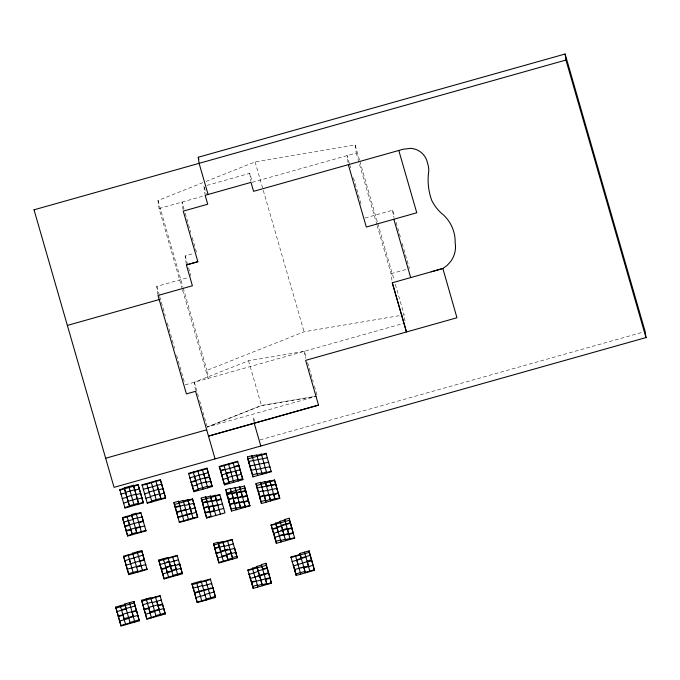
<?xml version="1.0" encoding="UTF-8"?>
<svg xmlns="http://www.w3.org/2000/svg" width="680" height="680" viewBox="0 0 680 680"><rect width="100%" height="100%" fill="white"/><g stroke="black" fill="none" stroke-linecap="round" stroke-linejoin="round"><path stroke-width="0.51" stroke-dasharray="3.4 2.55" d="M182.308 289.076L159.078 208.531L157.972 200.481L205.054 181.79M206.04 181.398L255.085 161.925L355.164 144.993L359.558 160.25M182.597 290.096L208.063 378.394L206.966 370.353L304.079 331.789L399.984 315.571M195.432 390.311L194.335 382.262L248.54 360.765L304.394 351.313L306.45 358.428M207.247 427.048L261.451 405.526L316.268 396.236L261.451 405.526L207.247 427.031L316.285 396.346M206.966 185.385L249.764 173.34L252.339 182.282L356.26 153.043L355.164 144.993M159.078 208.531L204.468 195.755M186.26 263.933L185.156 255.893L193.749 253.47M365.083 217.991L392.615 210.248L394.647 217.277M157.87 294.44L156.766 286.39L188.292 277.525M391.034 273.708L408.408 268.821M185.164 384.846L404.234 323.195M259.955 439.935L642.098 332.401M401.022 315.392L404.149 314.865L405.118 321.903M396.1 222.309L400.732 238.382M402.186 243.415L409.428 268.532M359.856 161.27L377.451 222.3M377.749 223.312L394.179 280.279M395.352 284.35L404.149 314.865M356.26 153.043L376.839 224.468M377.128 225.471L391.059 273.7L392.3 282.761M349.409 163.659L347.089 155.626L348.194 163.668M349.699 164.662L350.854 168.682M353.464 177.726L361.582 205.862M255.085 161.925L263.007 189.388M263.296 190.408L304.079 331.789M307.624 362.5L313.191 381.82M314.364 385.892L317.305 396.075M204.195 187.238L206.202 194.191M248.54 360.765L261.451 405.526M254.541 421.141L253.394 417.188L254.226 423.224M184.067 209.151L182.028 202.07L183.132 210.12M185.232 213.189L190.774 232.399M192.236 237.456L196.605 252.62M185.156 255.893L187.442 263.823M188.589 267.793L190.876 275.723M157.972 200.481L182.911 286.943M183.201 287.954L206.966 370.353M194.335 382.262L198.441 396.517M199.614 400.588L206.95 426.012M156.766 286.39L159.4 295.528M159.698 296.539L165.257 315.826M167.305 322.932L174.624 348.304M176.672 355.411L184.867 383.834M392.615 210.248L393.584 217.285M304.394 351.296L305.354 358.334M249.764 173.34L250.869 181.381M203.906 186.244L205.011 194.293"/><path stroke-width="1.02" d="M215.05 458.838L195.577 391.315L186.405 393.899L158.006 295.443L192.397 285.77L186.396 264.945L197.846 261.673L183.269 211.123L207.723 204.238L205.147 195.296L251.005 182.393L253.58 191.335L403.385 149.183L411.213 148.342L415.072 149.141A18.632 18.207 -7.8 0 1 427.499 162.987A23.817 23.273 -7.8 0 1 428.749 171.02L428.221 175.975A62.942 61.497 -7.8 0 0 431.766 200.464A44.285 43.273 -7.8 0 0 443.751 215.212C451.206 222.258 455.464 232.407 455.158 242.675A25.619 25.032 -7.8 0 1 450.432 261.825L446.947 265.565L442.765 268.558L392.275 282.769L406.47 331.976L392.3 282.761M318.537 405.11L208.488 436.101L318.537 405.11L305.635 360.349L456.96 317.764L442.867 268.455L431.307 271.779M208.08 194.471L199.087 163.276L198.262 157.242L565.123 54.009L645.159 331.543L646 337.662L565.947 60.044L34.008 209.814M186.396 264.945L197.863 261.715M67.362 325.405L159.196 299.565M105.672 458.235L206.678 429.82M645.991 337.577L114.053 487.348L34 209.729M124.406 488.835L124.27 487.823L133.441 485.248L138.745 504.152M138.1 484.458L138.168 484.959L119.825 490.118L119.756 489.617L124.338 488.325L129.506 506.235L124.916 507.526L124.984 508.028L143.327 502.868L138.1 484.458L133.51 485.75L138.678 503.65L143.259 502.358M142.06 484.823L160.404 479.663L165.639 498.066L147.296 503.234L142.06 484.823L142.137 485.325L160.48 480.165L160.404 479.663M188.632 473.331L206.975 468.163L212.202 486.574L193.859 491.733L188.632 473.331L188.7 473.833L207.043 468.664L206.975 468.163M256.776 455.379L261.366 454.087L266.594 472.498L271.184 471.206L271.252 471.708L252.909 476.867L247.741 458.966L247.469 456.952L252.05 455.66L257.286 474.07L261.868 472.779L262.08 474.291M252.119 456.169L256.708 454.877L256.912 456.382M219.3 466.446L237.643 461.287L242.879 479.689L224.536 484.857L219.3 466.446L224.536 484.857M261.435 454.588L266.016 453.296L271.252 471.708M219.368 466.947L237.711 461.788L237.643 461.287M247.741 458.966L266.084 453.806L266.016 453.296M223.278 469.642L220.524 470.415L220.66 471.427M235.195 466.293L238.867 465.256L242.879 479.689M220.592 470.925L238.935 465.758M192.975 481.262L207.646 477.131M191.207 482.281L195.797 480.989L195.661 479.987M202.453 469.956L202.385 469.455L204.969 478.406L209.55 477.122M226.398 473.603L226.329 473.101L229.083 472.328M129.574 506.736L129.438 505.733L138.609 503.149M157.046 484.925L160.913 498.355L151.742 500.93L151.886 501.942M165.571 497.565L160.981 498.856L155.822 480.947L155.89 481.457M193.859 491.733L193.724 490.731L198.305 489.438L194.438 476.008M212.066 485.571L207.476 486.854L203.609 473.433L203.677 473.935M252.909 476.867L252.628 474.861L257.219 473.569L257.49 475.583M229.118 483.565L228.913 482.052L238.085 479.476L235.501 470.517M224.4 483.846L228.981 482.562L223.89 465.154L223.958 465.656M242.743 478.686L238.153 479.978L233.061 462.579L233.129 463.08M193.145 518.585L187.909 500.174L192.499 498.882L197.727 517.293L179.384 522.452L173.944 502.537L178.534 501.245L183.974 521.169M131.673 515.542L131.529 514.539L136.119 513.247L141.423 532.159M135.405 527.969L136.765 532.95L145.936 530.366L146.005 530.867L127.661 536.027L122.434 517.625L131.606 515.04L132.889 519.52L123.718 522.096L123.794 522.597M136.187 513.748L140.777 512.457L146.005 530.867M178.602 501.755L183.192 500.463L188.555 519.877M183.26 500.964L187.841 499.673L191.785 513.604M122.502 518.126L140.845 512.966L140.777 512.457M249.832 505.401L245.25 506.693L243.958 502.214L248.54 500.922L249.9 505.903L231.557 511.062L226.398 493.162L225.913 489.634L230.503 488.35L230.979 491.869M174.225 504.552L192.567 499.392L192.499 498.882M230.571 488.852L235.152 487.56L235.569 490.577M248.617 501.423L247.18 495.941L242.599 497.233L239.81 486.769L235.221 488.062L237.55 496.119M220.397 514.165L215.16 495.762L219.75 494.471L224.978 512.881L206.635 518.041L201.195 498.125L205.785 496.833L207.077 501.304L202.487 502.596L202.768 504.611M239.878 487.271L244.469 485.988L246.032 492.473M205.853 497.335L210.443 496.043L211.871 501.525L221.042 498.95L221.111 499.452L216.52 500.743L215.093 495.261L210.511 496.544L214.523 510.986M279.684 497.87L275.094 499.162L273.802 494.683L278.392 493.391L279.752 498.372L261.409 503.531L255.969 483.616L260.55 482.324L265.99 502.239M260.618 482.825L265.208 481.542L270.58 500.956M175.517 509.022L175.236 507.017L179.826 505.725L179.894 506.226M275.162 499.664L269.858 480.752L265.276 482.043L266.569 486.514L275.74 483.939L275.876 484.942M201.475 500.131L219.819 494.972L219.75 494.471M142.06 516.936L132.821 519.01L132.889 519.52M226.398 493.162L244.74 487.993L244.469 485.988M278.46 493.892L274.516 479.961L269.935 481.253L271.218 485.733L275.808 484.44M256.241 485.631L274.584 480.462L274.516 479.961M227.69 497.633L227.205 494.113L231.795 492.821L234.651 503.787L243.823 501.211L243.958 502.214M231.931 493.833L241.102 491.249M240.728 508.487L236.58 493.042L245.752 490.458M211.726 500.522L202.555 503.098L204.059 509.09M245.319 507.195L241.238 492.252L245.82 490.96L247.325 496.952M261.843 486.804L257.261 488.096L255.969 483.616M216.385 499.732L207.213 502.316L207.145 501.815M260.882 483.726L261.911 487.305L269.246 485.239M142.137 517.438L141.993 516.435L143.284 520.906L124.942 526.073L125.078 527.077M176.808 513.502L176.596 511.998L185.768 509.413L185.835 509.915M125.009 526.575L129.6 525.283L129.531 524.781M143.352 521.415L138.771 522.699L138.703 522.197M228.981 502.112L228.565 499.094L233.155 497.802L231.276 491.037M240.525 506.974L235.943 508.266L233.291 498.805L242.463 496.23M203.847 507.577L208.437 506.285M247.112 495.44L237.94 498.023L237.804 497.012L228.633 499.596L230.274 506.591M126.369 531.556L126.233 530.544L139.995 526.677L140.063 527.178M206.635 518.041L206.567 517.539L211.157 516.248L211.225 516.749L208.573 507.297L217.745 504.713L217.812 505.214M215.806 515.457L213.231 506.506L222.402 503.923M130.823 529.261L130.892 529.762L126.302 531.054L127.661 536.027M135.473 528.471L144.644 525.887L144.713 526.388M178.1 517.981L177.956 516.97L191.718 513.102M178.024 517.48L196.367 512.312L196.444 512.813M229.925 504.075L234.515 502.784M260.117 499.06L259.769 496.544L264.358 495.252L265.786 500.735L270.368 499.443M205.351 513.562L205.207 512.558L209.797 511.267L206.108 498.227M245.182 506.183L240.593 507.475L239.3 503.004L248.472 500.421M214.446 510.476L205.275 513.06L206.567 517.539M264.495 496.256L273.666 493.68M132.251 534.744L132.107 533.732L136.697 532.44L131.529 514.539M275.026 498.652L270.436 499.944L269.152 495.473L278.324 492.889M223.695 508.402L209.933 512.269L209.797 511.267M127.594 535.525L132.183 534.233L130.892 529.762M197.659 516.792L179.316 521.951L179.384 522.452M231.557 511.062L231.285 509.048L235.875 507.764L236.147 509.771M261.409 503.531L261.128 501.525L265.719 500.233M132.77 554.166L132.634 553.154L141.805 550.579L144.525 560.533M132.634 553.154L137.87 571.565L147.042 568.981L147.109 569.491L128.767 574.651L123.531 556.24L132.702 553.664M123.598 556.741L141.941 551.582L141.805 550.579M284.92 521.534L284.648 519.52L289.238 518.228L290.802 524.713M144.389 559.529L126.115 565.19M280.339 522.818L280.135 521.313L284.716 520.021M144.457 560.031L139.876 561.323L139.799 560.821M275.749 524.11L275.613 523.107L280.202 521.815M280.806 530.281L287.232 528.471L290.02 538.934L294.601 537.642L294.67 538.144L276.326 543.312L271.099 524.9L275.68 523.608L276.973 528.088L272.391 529.38M271.167 525.402L289.51 520.242L289.238 518.228M218.909 562.972L213.537 543.558L218.119 542.266L220.702 551.216L220.838 552.228L216.257 553.52L218.909 562.972L237.252 557.812L234.532 547.851L234.668 548.854M218.186 542.767L222.776 541.476L228.08 560.388M282.268 525.028L290.522 522.707M164.058 578.935L158.755 560.023L167.926 557.438L173.154 575.85L163.982 578.433L164.058 578.935L182.401 573.775L179.681 563.813L177.845 564.332M237.252 557.812L232.016 539.402L222.845 541.986L224.136 546.457L233.308 543.881L233.376 544.383M141.091 565.301L127.338 569.168L127.474 570.171M280.508 526.048L276.837 527.077L280.712 540.506L285.294 539.215L285.498 540.727M281.418 525.793L290.589 523.209L292.094 529.193M167.994 557.948L177.166 555.365L182.401 573.775M213.741 545.062L232.084 539.903L232.016 539.402M158.891 561.025L177.233 555.866L177.166 555.365M215.033 549.542L214.829 548.038L219.41 546.745L219.478 547.247M166.396 562.19L169.15 561.417L171.87 571.37L162.698 573.954L162.767 574.456M224.069 545.955L214.897 548.539L216.325 554.021M169.218 561.918L160.046 564.502L160.182 565.505M291.881 527.688L273.606 533.35L271.099 524.9M128.767 574.651L128.631 573.648L137.802 571.064L137.938 572.067M287.368 529.482L291.95 528.19L293.386 533.673M220.702 551.216L228.038 549.151M172.269 565.377L165.852 567.179L168.64 577.643M216.189 553.01L234.6 548.352M161.475 569.985L161.339 568.973L175.091 565.106M274.83 537.319L288.592 533.452L284.648 519.52M165.988 568.191L161.406 569.475L163.982 578.433M179.749 564.315L175.159 565.607L175.023 564.604L176.383 569.577M293.241 532.661L284.07 535.245L284.002 534.744M293.31 533.171L288.728 534.454L288.592 533.452M171.725 570.367L176.316 569.075M235.824 552.33L222.062 556.197L222.13 556.699M276.326 543.312L276.054 541.297L280.644 540.005L280.916 542.019M167.28 572.662L167.212 572.16L180.965 568.293L181.109 569.296M231.234 553.622L231.166 553.112L226.584 554.404L226.721 555.415L217.549 557.991L217.617 558.492M232.662 559.104L232.458 557.591L237.04 556.299M227.945 559.385L232.526 558.093L227.434 540.693L227.502 541.195M182.257 572.764L173.085 575.348L173.23 576.351M218.841 562.471L228.012 559.887L226.721 555.415M197.26 602.582L191.964 583.669L201.135 581.094L206.363 599.496L197.191 602.081L197.26 602.582L215.602 597.423L212.882 587.461L213.027 588.472M300.152 554.948L299.94 553.443L309.111 550.86L311.899 561.323M201.203 581.596L210.375 579.012L215.602 597.423M267.589 569.789L266.016 563.303L261.435 564.596L261.707 566.601M192.1 584.681L210.443 579.513L210.375 579.012M257.125 567.894L256.912 566.389L261.502 565.097M309.111 550.86L309.324 552.373L290.981 557.532L290.912 557.031L300.084 554.446L303.883 567.375M125.026 605.506L124.814 604.001L133.986 601.417L136.773 611.881M252.535 569.185L252.399 568.183L256.989 566.89L262.149 584.792L266.738 583.508L261.757 565.99M134.776 622.123L132.056 612.162L136.637 610.869L139.357 620.832L121.014 625.991L115.71 607.078L124.882 604.503L126.174 608.974L117.002 611.558L117.147 612.561M266.016 563.303L266.297 565.318L247.953 570.477L247.885 569.976L252.467 568.684M162.656 605.047L162.52 604.044L165.24 614.006L146.897 619.165L141.593 600.253L150.764 597.669L150.9 598.681M115.855 608.09L134.198 602.922L133.986 601.417M165.24 614.006L160.004 595.595L150.832 598.179L152.124 602.65L161.296 600.075L161.364 600.576M141.729 601.256L160.072 596.096L160.004 595.595M292.273 562.003L292.196 561.501L301.368 558.926L301.231 557.914L310.403 555.339L310.615 556.843M262.795 569.577L262.726 569.067L267.308 567.783M297.636 559.453L300.381 558.679M301.3 558.416L305.889 557.133L305.822 556.623M249.177 574.447L258.273 571.361L258.204 570.86L267.376 568.284L268.88 574.269M194.684 593.631L194.54 592.629L206.465 589.271M208.301 588.752L211.055 587.979M311.695 559.81L307.113 561.102L309.901 571.565M212.959 587.971L194.616 593.13L197.191 602.081M307.181 561.604L293.488 565.981M257.661 575.858L268.668 572.755M307.25 562.105L311.831 560.821L314.483 570.274L296.14 575.433L290.912 557.031M136.569 610.368L122.817 614.244L125.605 624.699M250.393 578.425L268.736 573.257L270.164 578.74M118.431 617.04L118.294 616.038L122.884 614.745M122.953 615.247L118.362 616.539L121.014 625.991M144.313 610.215L144.177 609.203L148.758 607.92M158.848 605.081L161.602 604.299M162.588 604.545L157.998 605.837L157.862 604.835L148.691 607.41L148.827 608.421L144.245 609.713L146.897 619.165M301.061 567.647L303.815 566.873L305.311 572.858M251.821 583.908L251.549 581.893L254.303 581.119M304.784 553.044L308.474 566.083L294.644 569.449L294.848 570.962M314.415 569.772L305.243 572.356L303.951 567.876L313.123 565.292L313.191 565.794M124.244 619.726L124.108 618.715L133.28 616.139L129.404 602.71L129.608 604.214M270.028 577.736L251.617 582.394L249.101 573.946L249.246 574.948M150.119 612.892L149.982 611.889L159.154 609.306L156.833 601.248M271.388 582.717L266.806 584.01L265.514 579.53L270.096 578.238L271.456 583.219L253.113 588.379L247.885 569.976M215.466 596.419L206.295 598.995L206.431 600.006M296.14 575.433L295.936 573.928L305.107 571.344M253.113 588.379L252.841 586.373L257.423 585.081L257.703 587.095M256.912 566.389L262.08 584.29L257.49 585.582L254.915 576.631M139.221 619.828L130.05 622.404L130.186 623.415M120.946 625.49L130.118 622.906L128.758 617.933L137.93 615.349L138.066 616.352M165.104 612.994L155.932 615.578L156.069 616.582M146.829 618.664L156 616.08L154.641 611.099L163.812 608.524L163.948 609.527M398.795 150.476L416.763 212.763L366.316 227.052L348.33 164.679M393.839 219.215L410.669 277.584M198.262 157.242L198.84 159.256M309.324 552.373L314.483 570.274M299.94 553.443L301.231 557.914M289.51 520.242L294.67 538.144M274.584 480.462L279.752 498.372M296.718 559.708L300.73 574.149M298.078 564.689L295.494 555.738L295.562 556.24M254.226 423.224L260.788 445.969M295.936 573.928L293.352 564.978L293.556 566.483M280.135 521.313L285.362 539.725L289.952 538.433L290.088 539.435M256.964 455.77L261.945 473.28L266.526 471.996L266.662 473M275.613 523.107L278.197 532.058M276.054 541.297L273.538 532.848L273.751 534.352M259.769 496.544L257.185 487.585L257.533 490.101M261.128 501.525L259.837 497.046L269.008 494.462L269.152 495.473M247.469 456.952L252.628 474.861M244.74 487.993L249.9 505.903M266.297 565.318L271.456 583.219M261.953 566.38L262.726 569.067M229.696 467.84L233.707 482.273M229.763 468.341L228.472 463.862L228.54 464.372M226.329 473.101L228.913 482.052M252.399 568.183L254.983 577.133M225.913 489.634L227.205 494.113M228.565 499.094L227.273 494.615L236.445 492.039L236.58 493.042M231.285 509.048L229.993 504.577L239.165 501.993L239.3 503.004M251.549 581.893L252.841 586.373M207.043 468.664L212.202 486.574M230.137 549.534L232.458 557.591M218.45 543.668L223.49 561.68M201.195 498.125L202.487 502.596M205.207 512.558L203.915 508.079L213.087 505.504L213.231 506.506M195.797 480.989L193.214 472.039L193.281 472.54M213.537 543.558L214.829 548.038M193.724 490.731L191.139 481.78L191.275 482.783M192.567 499.392L197.727 517.293M173.944 502.537L175.236 507.017M176.596 511.998L175.304 507.518L184.475 504.934L184.552 505.444L193.792 503.362L193.859 503.863M177.956 516.97L176.664 512.499L190.425 508.623L190.494 509.125L195.083 507.841L195.151 508.342M191.964 583.669L194.54 592.629M160.48 480.165L165.639 498.066M152.456 486.217L156.468 500.65M152.524 486.719L151.232 482.239L151.308 482.74M167.212 572.16L163.336 558.731L163.481 559.742M138.168 484.959L143.327 502.868M158.755 560.023L161.339 568.973M129.115 487.433L134.156 505.444M124.27 487.823L129.438 505.733M157.93 605.336L160.65 615.298M157.998 605.837L155.422 596.887L155.49 597.388M141.941 551.582L147.109 569.491M119.756 489.617L124.984 508.028M152.244 602.539L154.708 611.609L145.537 614.185L145.605 614.686M132.107 533.732L128.239 520.302L128.307 520.803M129.6 525.283L127.016 516.332L127.083 516.834M149.982 611.889L146.183 598.961L146.319 599.972M148.827 608.421L151.478 617.873M122.434 517.625L126.233 530.544M141.593 600.253L144.177 609.203M129.6 559.818L133.348 573.359M130.704 563.907L128.12 554.948L128.189 555.458M123.531 556.24L128.631 573.648M134.198 602.922L139.357 620.832M124.814 604.001L128.826 618.435L119.654 621.01L119.722 621.52M124.108 618.715L120.3 605.795L120.436 606.798M115.71 607.078L118.294 616.038M565.123 54.009L565.956 60.129M308.474 566.083L308.541 566.585M304.529 552.152L304.733 553.656M303.815 566.873L303.951 567.876M285.94 524L286.008 524.501M277.168 489.421L277.032 488.41L263.135 491.274L263.067 490.773L258.476 492.065L258.825 494.581M282.642 529.762L282.71 530.264M273.734 494.181L273.802 494.683M269.96 467.237L269.892 466.726L255.995 469.591L255.926 469.089L251.337 470.381L251.617 472.396M279.421 536.035L279.352 535.525L283.934 534.242L281.35 525.283L281.495 526.294L272.323 528.87L272.459 529.881M268.668 462.757L268.6 462.256L250.053 465.902L250.325 467.916M267.376 458.277L267.308 457.776L248.761 461.431L249.033 463.445M271.15 485.231L271.218 485.733M276.904 527.587L276.973 528.088M269.858 480.752L270.002 481.754M274.762 536.817L275.043 538.832M266.5 486.013L266.569 486.514M261.366 454.087L261.502 455.09M265.208 481.542L265.412 483.046M261.774 486.302L261.911 487.305M260.55 482.324L260.831 484.338M252.05 455.66L252.331 457.674M266.738 583.508L266.875 584.511M265.447 579.029L265.514 579.53M262.08 584.29L262.284 585.803M259.497 575.34L259.565 575.841M241.587 475.218L241.451 474.206L236.861 475.498L236.793 474.997L227.621 477.581L227.69 478.083L223.108 479.375L223.244 480.377M240.295 470.738L240.159 469.736L221.816 474.895L221.952 475.898M238.867 465.256L239.003 466.267M241.171 491.75L241.238 492.252M239.81 486.769L240.15 489.285M238.085 479.476L238.289 480.981M250.325 577.923L250.537 579.428M230.919 471.81L230.987 472.311M233.155 497.802L233.291 498.805M235.756 551.828L235.96 553.333M225.292 549.933L225.361 550.435M224 545.453L224.136 546.457M222.776 541.476L222.912 542.487M215.093 495.261L215.228 496.264M210.91 482.094L210.774 481.091L206.193 482.383L206.117 481.882L196.945 484.458L197.021 484.959L192.431 486.251L192.567 487.262M209.482 476.612L209.619 477.623M218.119 542.266L218.331 543.779M208.335 473.144L208.258 472.642L189.916 477.802L189.992 478.304M210.443 496.043L210.647 497.556M207.621 487.866L207.408 486.353L198.237 488.937L198.45 490.442M204.901 477.904L204.969 478.406M208.505 506.787L208.573 507.297M205.785 496.833L206.057 498.848M203.031 489.158L197.804 470.747L197.871 471.248M214.319 592.943L214.174 591.94L205.003 594.524L205.071 595.025L195.899 597.601L195.976 598.111M211.735 583.992L211.667 583.491L202.495 586.075L202.428 585.565L193.256 588.149L193.392 589.152M211.021 598.715L205.785 580.303L205.853 580.805M203.711 590.044L203.787 590.546M201.135 581.094L201.271 582.097M187.841 499.673L187.977 500.675M201.85 601.29L196.545 582.386L196.681 583.389M183.192 500.463L183.396 501.967M178.534 501.245L178.806 503.26M179.681 563.813L179.817 564.817M178.525 560.346L178.457 559.844L169.286 562.419L169.15 561.417M177.811 575.059L172.576 556.656L172.652 557.158M173.799 560.626L173.868 561.127M164.347 493.595L164.28 493.085L159.698 494.377L159.621 493.875L150.45 496.46L150.526 496.961L145.936 498.253L146.005 498.754M163.055 489.115L162.987 488.614L158.406 489.906L158.338 489.404L149.167 491.98L149.234 492.481L144.644 493.773L144.713 494.275M161.763 484.636L161.695 484.135L143.352 489.294L143.42 489.804M170.433 565.887L170.51 566.398M160.913 498.355L161.058 499.358M167.926 557.438L168.062 558.45M164.56 562.708L164.628 563.21M147.874 487.509L147.942 488.01M146.719 484.033L146.65 483.531L151.81 501.44L147.228 502.724L147.296 503.234M159.154 609.306L159.222 609.815M142.035 498.389L141.967 497.887L137.385 499.179L137.317 498.669L128.146 501.254L128.214 501.755L123.624 503.047L123.692 503.548M140.751 493.91L140.683 493.408L136.094 494.7L136.025 494.198L126.854 496.774L126.922 497.284L122.341 498.567L122.408 499.077M139.459 489.438L139.392 488.937L134.802 490.221L134.733 489.719L125.562 492.303L125.63 492.804L121.048 494.096L121.117 494.598M143.284 520.906L143.42 521.917M152.124 602.65L152.056 602.149L142.885 604.733L143.021 605.736M145.817 565.012L145.749 564.51L136.578 567.086L136.51 566.585M143.233 556.062L143.097 555.05L124.822 560.719L124.891 561.221M133.441 485.248L133.578 486.251M136.119 513.247L136.255 514.25M147.398 602.939L147.466 603.44M142.519 570.775L137.224 551.871L137.36 552.874M136.697 532.44L136.833 533.452M128.86 486.531L128.996 487.543M135.49 607.402L135.278 605.897L121.524 609.764L121.593 610.266M133.28 616.139L133.348 616.641M126.046 564.689L126.182 565.7M131.988 611.66L132.056 612.162M126.106 608.472L126.174 608.974"/></g></svg>
